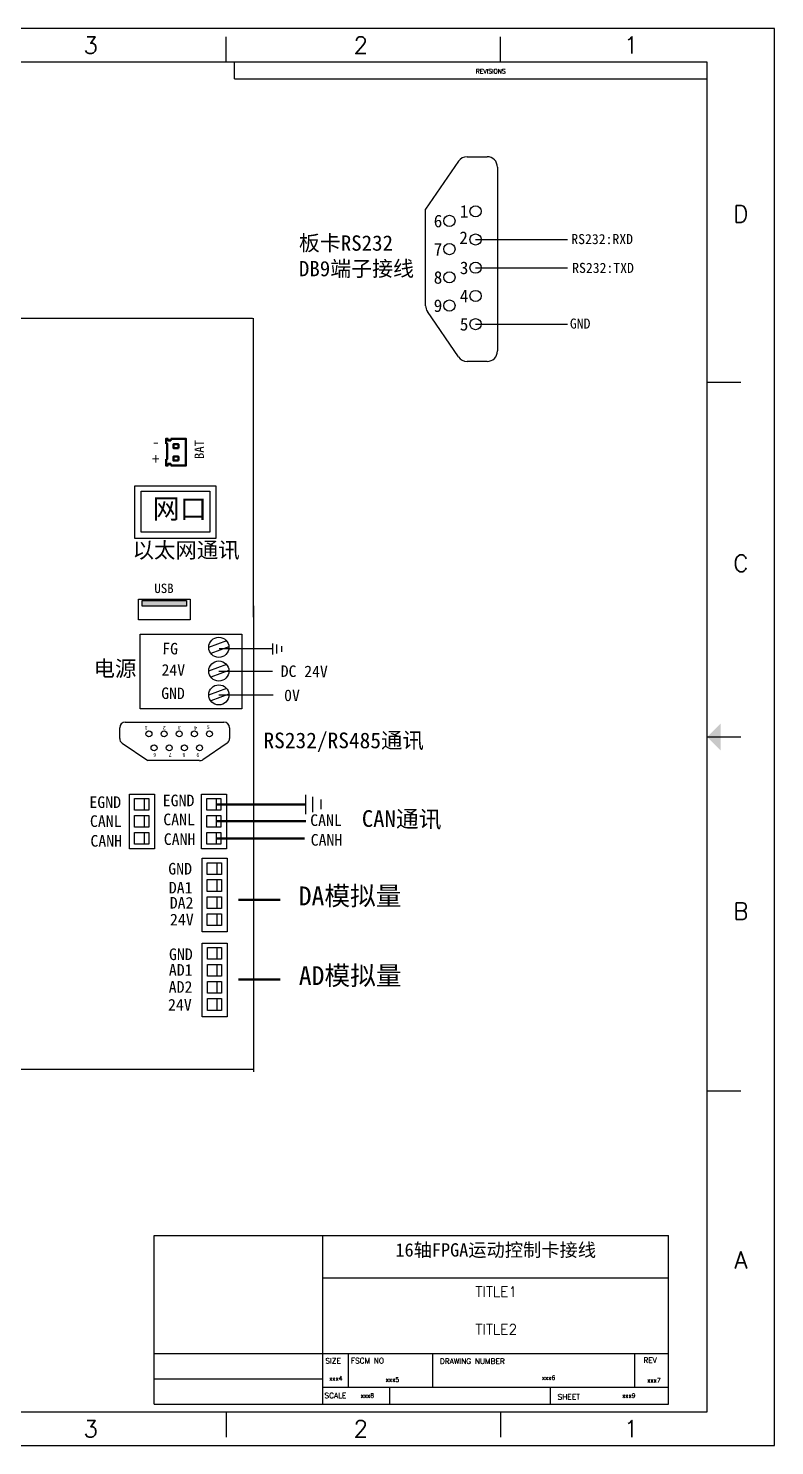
# Model space of a CAD drawing. Header units: millimetres. Extents: x 289 to 1705, y 227 to 667.
# Drawn here: x 736.8 to 967.8, y 226.8 to 665.6 of the extents above; entities that cross this region are included whole.
import ezdxf
from ezdxf.enums import TextEntityAlignment as Align

# ---------------------------------------------------------------- set-up
doc = ezdxf.new("R2010")
doc.units = ezdxf.units.MM
for name, color, linetype in [('POS', 3, 'Continuous'), ('RED_14_THHN', 20, 'Continuous'), ('TB_LABELS', 1, 'Continuous'), ('Title Block', 7, 'Continuous'), ('Viewport', 7, 'Continuous')]:
    doc.layers.add(name, color=color, linetype=linetype)
doc.styles.add('Roman', font='romans')
doc.styles.get("Standard").update_dxf_attribs({"font": 'txt', "bigfont": 'gbcbig.shx'})
doc.styles.add('WD', font='romans.shx')
doc.styles.add('宋体', font='', dxfattribs={"height": 23})
doc.styles.get('宋体').set_extended_font_data('NSimSun')

# ---------------------------------------------------------------- blocks, each defined once
blk = doc.blocks.new('ANSI_border_D')
blk.add_line((24.5, 20.25), (31.5, 20.25))
at = {"layer": 'Title Block'}
for p, q in [((32.5, 21), (0, 21)), ((24.375, 20.5), (24.375, 20.875)), ((28.437, 20.5), (28.437, 20.875)), ((32.5, 0), (32.5, 21)), ((32.5, 20.5), (32.5, 20.875)), ((31.5, 20.5), (1, 20.5)), ((24.5, 20.25), (24.5, 20.5)), ((31.5, 0.5), (31.5, 20.5)), ((32, 15.75), (31.5, 15.75)), ((31.5, 10.5), (32, 10.5)), ((32, 5.25), (31.5, 5.25)), ((1, 0.5), (31.5, 0.5)), ((24.375, 0.5), (24.375, 0.125)), ((28.437, 0.5), (28.437, 0.125)), ((32.5, 0.125), (32.5, 0.5)), ((0, 0), (32.5, 0))]:
    blk.add_line(p, q, dxfattribs=at)
at = {"layer": 'Title Block', "const_width": 0.02}
blk.add_lwpolyline([(31.9, 10.5), (31.9, 10.5)], dxfattribs=at)
at = {"layer": 'Title Block'}
blk.add_solid([(31.7, 10.3), (31.7, 10.7), (31.5, 10.5)], dxfattribs=at)
at = {"layer": 'Title Block', "style": 'Roman'}
for s, p in [('3', (22.369, 20.75)), ('2', (26.369, 20.75)), ('1', (30.375, 20.75)), ('D', (32, 18.25)), ('C', (32, 13.073)), ('B', (32, 7.919)), ('A', (32, 2.75)), ('3', (22.369, 0.25)), ('2', (26.369, 0.25)), ('1', (30.375, 0.25))]:
    blk.add_text(s, height=0.25, dxfattribs=at).set_placement(p, align=Align.MIDDLE_CENTER)
blk.add_text('REVISIONS', height=0.065, dxfattribs=at).set_placement((28.075, 20.332))
blk = doc.blocks.new('ANSI_tblock_desc_D')
for p, q in [((0, 0), (0, 2.5)), ((-7.62, 0), (0, 0))]:
    blk.add_line(p, q)
at = {"layer": 'Title Block'}
for p, q in [((-7.62, 0), (-7.62, 2.5)), ((-7.62, 2.5), (0, 2.5)), ((-5.12, 0), (-5.12, 2.5)), ((-5.12, 1.87), (0, 1.87)), ((-7.62, 0.75), (0, 0.75)), ((-4.74, 0.25), (-4.74, 0.75)), ((-3.49, 0.25), (-3.49, 0.75)), ((-0.5, 0.25), (-0.5, 0.75)), ((-7.62, 0.375), (-5.12, 0.375)), ((-5.12, 0.25), (0, 0.25)), ((-4.13, 0), (-4.13, 0.25)), ((-1.75, 0), (-1.75, 0.25))]:
    blk.add_line(p, q, dxfattribs=at)
at = {"color": 0, "style": 'Roman', "flags": 8}
for tag, p in [('FNAME', (-31.55, 5.5)), ('REVDATE', (-31.55, 2.5)), ('USER', (-31.55, -0.5))]:
    blk.add_attdef(tag, p, '', height=0.15, rotation=90, dxfattribs=at)
at = {"style": 'WD'}
for tag, p in [('PROJDESC', (-2.56, 2.185)), ('TITLE1', (-2.551, 1.591)), ('TITLE2', (-2.551, 1.033))]:
    blk.add_attdef(tag, text='', height=0.15, dxfattribs=at).set_placement(p, align=Align.CENTER)
for tag, p in [('DWG_NO', (-1.877, 0.357)), ('SIZE', (-5.027, 0.348)), ('FSCM_NO', (-4.189, 0.329)), ('REV', (-0.316, 0.319)), ('SCALE', (-4.56, 0.093)), ('SHEET', (-0.687, 0.093))]:
    blk.add_attdef(tag, p, '', height=0.065, dxfattribs=at)
at = {"flags": 1}
blk.add_attdef('WD_TB', (-6.745, 0.206), '', height=0.15, dxfattribs=at)
at = {"layer": 'TB_LABELS', "style": 'WD'}
for s, p in [('SIZE', (-5.084, 0.68)), ('FSCM NO', (-4.705, 0.683)), ('DRAWING NUMBER', (-3.387, 0.675)), ('REV', (-0.372, 0.69)), ('SCALE', (-5.097, 0.167)), ('SHEET', (-1.643, 0.146))]:
    blk.add_text(s, height=0.08, dxfattribs=at).set_placement(p, align=Align.TOP_LEFT)

msp = doc.modelspace()

# ---------------------------------------------------------------- hatches: boundary and pattern name
msp.add_hatch(color=0).paths.add_polyline_path([(772.06, 486.62), (772.06, 488.35), (785.76, 488.35), (785.76, 486.62)])

# ---------------------------------------------------------------- linework, layer by layer
at = {"color": 7}
for p, q in [((869.92, 624.4), (859.76, 609.54)), ((872.59, 625.82), (878.77, 625.82)), ((882.01, 622.58), (882.01, 565.67)), ((859.76, 579.7), (859.76, 609.54)), ((869.92, 563.84), (860.32, 577.87)), ((878.77, 562.43), (872.59, 562.43)), ((798.18, 475.92), (792.58, 473.85)), ((798.89, 474.13), (793.29, 472.05)), ((812.41, 475.13), (812.41, 471.68)), ((813.67, 474.76), (813.67, 472.03)), ((815.17, 474.29), (815.17, 472.56)), ((795.89, 473.52), (812.44, 473.52)), ((798.18, 468.58), (792.58, 466.51)), ((798.89, 466.79), (793.29, 464.71)), ((798.18, 461.19), (792.58, 459.12)), ((798.89, 459.39), (793.29, 457.32)), ((765.08, 445.72), (765.08, 449.03)), ((766.82, 450.77), (797.34, 450.77)), ((799.07, 449.03), (799.07, 445.72)), ((765.84, 444.28), (773.81, 438.84)), ((798.32, 444.28), (790.79, 439.14)), ((789.81, 438.84), (773.81, 438.84)), ((822.63, 428.26), (822.63, 422.29)), ((824.81, 427.62), (824.81, 422.91)), ((827.39, 426.82), (827.39, 423.82))]:
    msp.add_line(p, q, dxfattribs=at)
for p, q in [((772.64, 427.1), (772.64, 423.47)), ((794.95, 427.1), (794.95, 423.47)), ((772.64, 421.87), (772.64, 418.25)), ((794.95, 421.87), (794.95, 418.25)), ((772.64, 416.58), (772.64, 412.95)), ((794.95, 416.58), (794.95, 412.95)), ((795.12, 407.24), (795.12, 403.61)), ((795.12, 402.01), (795.12, 398.38)), ((795.12, 396.72), (795.12, 393.09)), ((795.12, 391.44), (795.12, 387.81)), ((795.17, 380.97), (795.17, 377.34)), ((795.17, 375.74), (795.17, 372.12)), ((795.17, 370.45), (795.17, 366.82)), ((795.17, 365.17), (795.17, 361.54))]:
    msp.add_line(p, q)
at = {"lineweight": 50}
for p, q in [((794.95, 425.29), (822.63, 425.29)), ((794.95, 420.06), (822.74, 420.06)), ((794.95, 414.76), (822.31, 414.76)), ((801.83, 395.78), (814.71, 395.78)), ((801.85, 371.11), (814.73, 371.11))]:
    msp.add_line(p, q, dxfattribs=at)
for points in [[(779.44, 536.97), (779.44, 538.49), (780.07, 538.49)], [(779.44, 532.2), (779.79, 532.2), (779.79, 536.97), (779.44, 536.97)], [(780.87, 538.49), (780.87, 537.97), (780.07, 537.97), (780.07, 538.49)], [(780.87, 538.49), (785.59, 538.49), (785.59, 530.21), (780.87, 530.21)], [(780.07, 530.21), (779.44, 530.21), (779.44, 532.2)], [(780.07, 530.21), (780.07, 530.69), (780.87, 530.69), (780.87, 530.21)]]:
    msp.add_lwpolyline(points, dxfattribs=at)
for points in [[(783.24, 535.61), (781.71, 535.61), (781.71, 536.82), (783.24, 536.82)], [(783.24, 531.76), (781.71, 531.76), (781.71, 532.97), (783.24, 532.97)]]:
    msp.add_lwpolyline(points, close=True, dxfattribs=at)
at = {"color": 7}
for points in [[(794.87, 507.64), (769.79, 507.64), (769.79, 523.97), (794.87, 523.97)], [(771.71, 522.27), (792.99, 522.27), (792.99, 509.6), (771.71, 509.6)], [(802.85, 454.93), (771.43, 454.93), (771.43, 478.05), (802.85, 478.05)]]:
    msp.add_lwpolyline(points, close=True, dxfattribs=at)
at = {"color": 0}
for points in [[(770.89, 482.46), (770.89, 488.87), (786.91, 488.87), (786.91, 482.46)], [(772.06, 486.72), (772.06, 488.45), (785.76, 488.45), (785.76, 486.72)]]:
    msp.add_lwpolyline(points, close=True, dxfattribs=at)
for points in [[(775.83, 428.51), (775.83, 411.52), (768.11, 411.52), (768.11, 428.51)], [(774.11, 427.1), (774.11, 423.47), (769.71, 423.47), (769.71, 427.1)], [(798.15, 428.51), (798.15, 411.52), (790.42, 411.52), (790.42, 428.51)], [(796.42, 427.1), (796.42, 423.47), (792.02, 423.47), (792.02, 427.1)], [(774.11, 421.87), (774.11, 418.25), (769.71, 418.25), (769.71, 421.87)], [(796.42, 421.87), (796.42, 418.25), (792.02, 418.25), (792.02, 421.87)], [(774.11, 416.58), (774.11, 412.95), (769.71, 412.95), (769.71, 416.58)], [(796.42, 416.58), (796.42, 412.95), (792.02, 412.95), (792.02, 416.58)], [(798.31, 408.65), (798.31, 385.83), (790.59, 385.83), (790.59, 408.65)], [(796.59, 407.24), (796.59, 403.61), (792.19, 403.61), (792.19, 407.24)], [(796.59, 402.01), (796.59, 398.38), (792.19, 398.38), (792.19, 402.01)], [(796.59, 396.72), (796.59, 393.09), (792.19, 393.09), (792.19, 396.72)], [(796.59, 391.44), (796.59, 387.81), (792.19, 387.81), (792.19, 391.44)], [(798.36, 382.38), (798.36, 359.56), (790.64, 359.56), (790.64, 382.38)], [(796.64, 380.97), (796.64, 377.34), (792.24, 377.34), (792.24, 380.97)], [(796.64, 375.74), (796.64, 372.12), (792.24, 372.12), (792.24, 375.74)], [(796.64, 370.45), (796.64, 366.82), (792.24, 366.82), (792.24, 370.45)], [(796.64, 365.17), (796.64, 361.54), (792.24, 361.54), (792.24, 365.17)]]:
    msp.add_lwpolyline(points, close=True)
at = {"color": 7}
for centre, radius in [((875.23, 608.92), 1.73), ((867.15, 605.95), 1.73), ((875.23, 600.19), 1.73), ((867.15, 597.22), 1.73), ((875.23, 591.45), 1.73), ((867.15, 588.48), 1.73), ((875.23, 582.72), 1.73), ((867.15, 579.74), 1.73), ((875.23, 573.98), 1.73), ((795.78, 473.93), 3.12), ((795.78, 466.59), 3.12), ((795.78, 459.2), 3.12), ((774.14, 447.14), 0.927), ((778.83, 447.14), 0.927), ((783.51, 447.14), 0.927), ((788.19, 447.14), 0.927), ((792.88, 447.14), 0.927), ((775.73, 442.8), 0.927), ((780.42, 442.8), 0.927), ((785.1, 442.8), 0.927), ((789.79, 442.8), 0.927)]:
    msp.add_circle(centre, radius, dxfattribs=at)
for centre, radius, start, end in [((872.59, 622.58), 3.24, 90, 145.6378), ((878.77, 622.58), 3.24, 0, 90), ((863, 579.7), 3.24, 180, 214.3622), ((872.59, 565.67), 3.24, 214.3622, 270), ((878.77, 565.67), 3.24, 270, 0), ((766.82, 449.03), 1.74, 90, 180), ((797.34, 449.03), 1.74, 0, 90), ((766.82, 445.72), 1.74, 180, 235.6378), ((797.34, 445.72), 1.74, 304.3622, 0), ((789.81, 440.57), 1.74, 270, 304.3622)]:
    msp.add_arc(centre, radius, start, end, dxfattribs=at)
at = {"layer": 'POS', "color": 0}
for p, q in [((313.31, 575.73), (806.14, 575.8)), ((806.43, 575.8), (806.43, 483.31)), ((806.47, 486.8), (806.47, 342.5)), ((806.47, 343.21), (313.31, 343.21))]:
    msp.add_line(p, q, dxfattribs=at)
at = {"layer": 'RED_14_THHN', "color": 7}
for p, q in [((875.23, 600.19), (903.69, 600.19)), ((875.23, 591.45), (903.69, 591.45)), ((875.23, 573.98), (903.69, 573.98)), ((795.78, 466.59), (812.39, 466.59)), ((795.78, 459.2), (812.56, 459.2))]:
    msp.add_line(p, q, dxfattribs=at)

# ---------------------------------------------------------------- block references
ref = msp.add_blockref('ANSI_tblock_desc_D', (934.96, 239.64), dxfattribs=dict(xscale=20.8949300070708, yscale=20.89493000705534, zscale=20.89493000706153))
ref.add_attrib('PROJDESC', '16轴FPGA运动控制卡接线', dxfattribs={"height": 4.14, "style": '宋体'}).set_placement((881.47, 285.3), align=Align.CENTER)
ref.add_attrib('TITLE1', 'TITLE1', dxfattribs={"height": 3.134, "style": 'WD'}).set_placement((881.66, 272.89), align=Align.CENTER)
ref.add_attrib('TITLE2', 'TITLE2', dxfattribs={"height": 3.134, "style": 'WD'}).set_placement((881.66, 261.23), align=Align.CENTER)
ref.add_attrib('SIZE', 'xxx4', (829.92, 246.9), dxfattribs={"height": 1.358, "style": 'WD'})
ref.add_attrib('FSCM_NO', 'xxx5', (847.43, 246.51), dxfattribs={"height": 1.358, "style": 'WD'})
ref.add_attrib('DWG_NO', 'xxx6', (895.75, 247.11), dxfattribs={"height": 1.358, "style": 'WD'})
ref.add_attrib('REV', 'xxx7', (928.36, 246.31), dxfattribs={"height": 1.358, "style": 'WD'})
ref.add_attrib('SCALE', 'xxx8', (839.68, 241.58), dxfattribs={"height": 1.358, "style": 'WD'})
ref.add_attrib('SHEET', 'xxx9', (920.6, 241.58), dxfattribs={"height": 1.358, "style": 'WD'})
at = {"layer": 'Viewport', "xscale": 20.8949300070708, "yscale": 20.89493000705534, "zscale": 20.89493000706153}
msp.add_blockref('ANSI_border_D', (288.71, 226.77), dxfattribs=at)

# ---------------------------------------------------------------- texts
at = {"color": 7}
for s, insert, char_height, width, attachment_point in [('{\\fSimSun|b0|i0|c134|p2;1}', (873.01, 610.83), 3.888, 1.6863, 3), ('{\\fSimSun|b0|i0|c134|p2;6}', (864.93, 607.86), 3.888, 1.6863, 3), ('{\\fSimHei|b0|i0|c134|p49;板卡RS232\\PDB9端子接线}', (820.55, 601.47), 4.752, 59.4276, 1), ('{\\fSimSun|b0|i0|c134|p2;2}', (872.85, 602.69), 3.888, 1.6863, 3), ('{\\fSimHei|b0|i0|c134|p49;RS232:RXD}', (923.96, 601.88), 3.12, 12.5698, 3), ('{\\fSimSun|b0|i0|c134|p2;7}', (864.93, 599.12), 3.888, 1.6863, 3), ('{\\fSimSun|b0|i0|c134|p2;3}', (873.01, 593.36), 3.888, 1.6863, 3), ('{\\fSimHei|b0|i0|c134|p49;RS232:TXD}', (924.23, 592.96), 3.12, 12.5698, 3), ('{\\fSimSun|b0|i0|c134|p2;8}', (864.93, 590.39), 3.888, 1.6863, 3), ('{\\fSimSun|b0|i0|c134|p2;4}', (873.01, 584.63), 3.888, 1.6863, 3), ('{\\fSimSun|b0|i0|c134|p2;9}', (864.93, 581.65), 3.888, 1.6863, 3), ('{\\fSimSun|b0|i0|c134|p2;5}', (873.01, 575.89), 3.888, 1.6863, 3), ('{\\fSimHei|b0|i0|c134|p49;GND}', (910.79, 575.73), 3.12, 12.5698, 3), ('{\\fSimSun|b0|i0|c134|p2;网口}', (775.28, 519.94), 6.1586, 29.0488, 1), ('{\\fSimSun|b0|i0|c134|p2;5}', (792.95, 449.82), 1.2, 0.9043, 3)]:
    msp.add_mtext(s, dxfattribs=dict(at, insert=insert, char_height=char_height, width=width, attachment_point=attachment_point))
at = {"color": 7, "attachment_point": 1, "style": '宋体'}
for s, insert, char_height, width, rotation in [('-', (777.39, 535.03), 3.36, 2.5017, 180), ('BAT', (788.24, 532.19), 2.916, 59.6164, 90), ('+', (777.39, 530.61), 3.36, 2.5017, 180)]:
    msp.add_mtext(s, dxfattribs=dict(at, insert=insert, char_height=char_height, width=width, rotation=rotation))
for s, insert, char_height, width in [('以太网通讯', (769.07, 506.48), 4.86, 99.3606), ('USB', (775.82, 493.65), 2.916, 59.6164), ('电源', (757, 469.78), 4.86, 99.3606), ('RS232/RS485通讯', (809.59, 447.54), 4.86, 99.3606), ('EGND', (755.72, 427.79), 3.6, 119.2328), ('EGND', (778.42, 428.32), 3.6, 119.2328), ('CANL', (755.88, 421.92), 3.6, 119.2328), ('CANL', (778.58, 422.44), 3.6, 119.2328), ('CANL', (824.05, 422.22), 3.6, 119.2328), ('CANH', (756.03, 415.81), 3.6, 119.2328), ('CANH', (778.73, 416.34), 3.6, 119.2328), ('CANH', (824.2, 416.12), 3.6, 119.2328), ('GND', (780.13, 407.19), 3.6, 119.2328), ('DA1', (780.29, 401.32), 3.6, 119.2328), ('DA模拟量', (820.5, 399.88), 5.832, 119.2328), ('DA2', (780.58, 396.64), 3.6, 119.2328), ('24V', (780.65, 391.44), 3.6, 119.2328), ('GND', (780.35, 380.7), 3.6, 119.2328), ('AD1', (780.3, 375.86), 3.6, 119.2328), ('AD模拟量', (820.52, 375.21), 5.832, 119.2328), ('AD2', (780.25, 370.58), 3.6, 119.2328), ('24V', (780.04, 365.07), 3.6, 119.2328)]:
    msp.add_mtext(s, dxfattribs=dict(at, insert=insert, char_height=char_height, width=width))
at = {"color": 0, "attachment_point": 1, "rotation": 359.41}
for s, insert, char_height, width in [('{\\fSimHei|b1|i0|c134|p49;FG}', (778.29, 475.34), 3.564, 2.5783), ('{\\fSimHei|b1|i0|c134|p49;24V}', (778.06, 468.73), 3.564, 2.5783), ('{\\fSimHei|b0|i0|c134|p49;DC 24V}', (814.95, 468.35), 3.564, 18.704), ('{\\fSimHei|b1|i0|c134|p49;GND}', (777.97, 461.51), 3.564, 2.5783), ('{\\fSimHei|b0|i0|c134|p49;0V}', (816.01, 460.87), 3.564, 2.5783), ('{\\fSimHei|b1|i0|c134|p49;CAN通讯}', (840.05, 423.53), 5.1749, 28.8047)]:
    msp.add_mtext(s, dxfattribs=dict(at, insert=insert, char_height=char_height, width=width))
at = {"color": 7, "char_height": 1.2, "width": 0.9043, "attachment_point": 3, "rotation": 180}
for s, insert in [('{\\fSimSun|b0|i0|c134|p2;1}', (772.79, 448.37)), ('{\\fSimSun|b0|i0|c134|p2;2}', (778.43, 448.37)), ('{\\fSimSun|b0|i0|c134|p2;3}', (783.11, 448.37)), ('{\\fSimSun|b0|i0|c134|p2;4}', (788.11, 448.37)), ('{\\fSimSun|b0|i0|c134|p2;6}', (775.49, 439.98)), ('{\\fSimSun|b0|i0|c134|p2;7}', (780.23, 439.98)), ('{\\fSimSun|b0|i0|c134|p2;8}', (784.49, 439.98)), ('{\\fSimSun|b0|i0|c134|p2;9}', (788.82, 439.98))]:
    msp.add_mtext(s, dxfattribs=dict(at, insert=insert))

doc.saveas('drawing.dxf')
